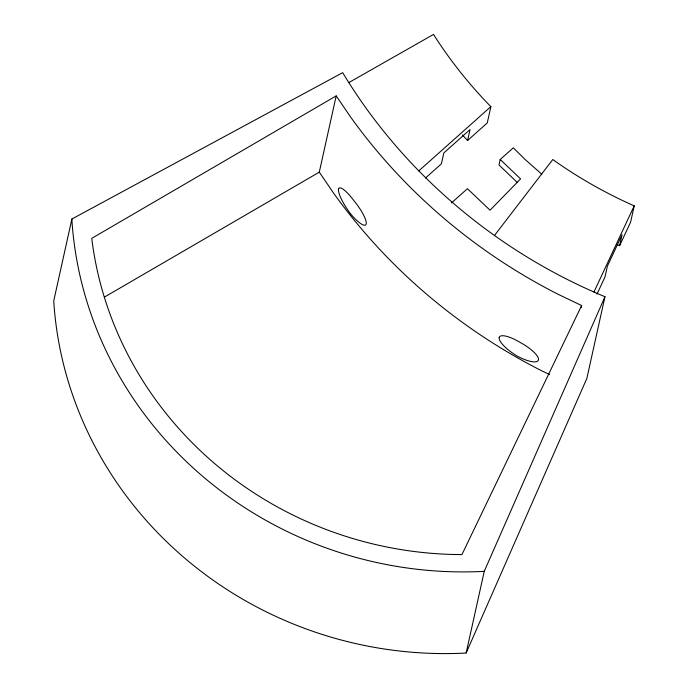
<?xml version="1.0" encoding="UTF-8"?>
<svg xmlns="http://www.w3.org/2000/svg" width="688" height="688" viewBox="0 0 688 688"><rect width="100%" height="100%" fill="white"/><g stroke="black" fill="none" stroke-linecap="round" stroke-linejoin="round"><path stroke-width="1.03" d="M71.887 219.008L53.776 300.708L53.913 303.743A384.79 366.162 12.5 0 0 462.99 653.196L466.154 652.981L586.855 378.417L604.967 296.726C497.02 251.963 403.065 172.929 342.676 72.661L71.887 219.008L72.025 222.043A384.79 366.162 12.5 0 0 481.101 571.504L484.266 571.281L604.967 296.726M549.669 374.59L541.207 370.54A568.107 540.605 12.5 0 1 333.663 193.242L319.292 172.146L336.2 95.89L91.745 238.358A366.635 348.893 12.5 0 0 461.94 554.588L581.627 305.549L558.106 294.283A568.107 540.605 12.5 0 1 350.57 116.994L336.2 95.89M462.388 135.003L467.616 140.472L470.024 129.576L443.82 152.942L441.404 163.83L425.519 177.994M348.773 82.629L433.56 34.4L435.057 36.851A450.133 428.34 12.5 0 0 488.824 104.567L490.897 106.606L487.267 122.946L467.616 140.472M541.877 174.296L525.107 159.47L513.3 147.817L500.202 159.496L498.989 164.939L517.178 182.372M466.154 652.981L484.266 571.281M581.171 307.639L581.627 305.549M616.74 244.464L619.613 245.676L622.029 234.78L607.384 266.144L604.967 277.04L596.978 294.146M494.466 235.477L552.808 159.504L555.164 161.233A450.133 428.34 12.5 0 0 631.515 204.671L634.224 205.815L630.604 222.155L619.613 245.676M593.933 292.065L634.224 205.815M418.82 170.856L490.897 106.606M451.457 202.943L467.436 188.701L490.054 210.21L520.575 178.889L500.202 159.496M104.447 297.087L319.292 172.146M499.196 337.584A22.695 6.579 32.8 0 0 517.049 356.014A22.695 6.682 29.8 0 0 538.463 359.919A22.695 6.682 29.8 0 0 520.068 342.392A22.695 6.579 32.8 0 0 499.196 337.584M338.53 189.131A22.695 5.194 55.8 0 0 350.407 213.667A22.695 5.418 52.9 0 0 366.188 223.953A22.695 5.418 52.9 0 0 353.426 200.045A22.695 5.194 55.8 0 0 338.53 189.131"/></g></svg>
